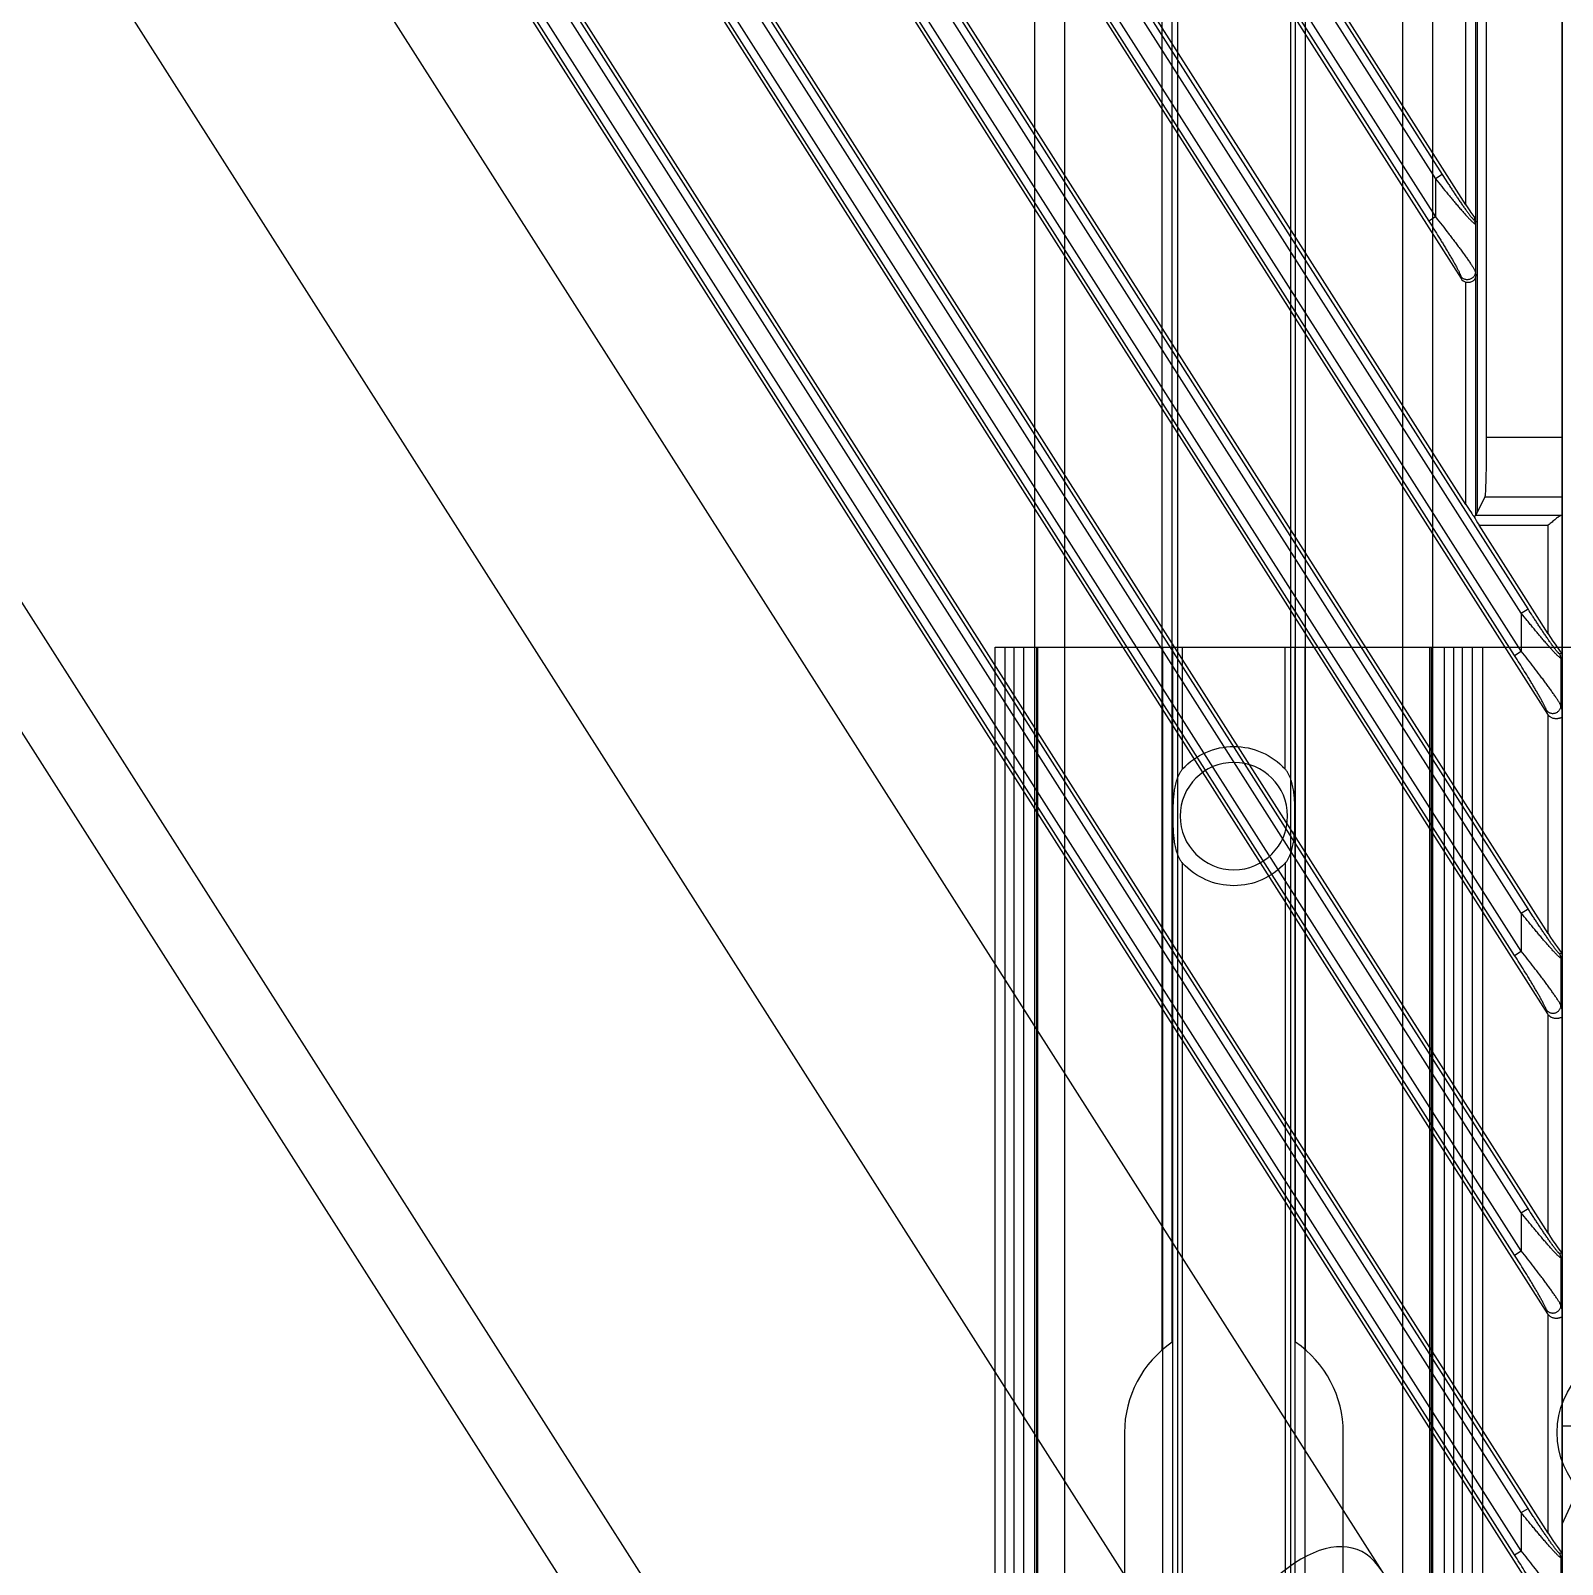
# Model space of a CAD drawing. Header units: millimetres. Extents: x 620 to 19791, y 2539 to 6969.
# Drawn here: x 16950 to 17027, y 3841.2 to 3918.4 of the extents above; entities that cross this region are included whole.
import ezdxf

# ---------------------------------------------------------------- set-up
doc = ezdxf.new("R2010")
doc.units = ezdxf.units.MM
doc.layers.add('02___PRT_ALL_AXES', color=7, linetype='Continuous')

# ---------------------------------------------------------------- blocks, each defined once
blk = doc.blocks.new('DTGFH')
at = {"color": 7, "linetype": 'Continuous'}
for p, q in [((9401.048, 4441.2), (9401.048, 4103.7)), ((9220.647, 4440.5), (9400.314, 4158.48)), ((9400.348, 4162.52), (9223.255, 4440.5)), ((9230.251, 4440.5), (9400.314, 4173.555)), ((9400.348, 4177.595), (9232.86, 4440.5)), ((9239.855, 4440.5), (9400.314, 4188.63)), ((9396.214, 4199.16), (9242.464, 4440.5)), ((9249.459, 4440.5), (9395.966, 4210.531)), ((9396.214, 4214.236), (9252.068, 4440.5)), ((9398.661, 4161.422), (9221.866, 4438.935)), ((9398.997, 4161.636), (9222.202, 4439.149)), ((9398.997, 4163.552), (9223.422, 4439.149)), ((9399.333, 4163.766), (9223.759, 4439.363)), ((9398.661, 4176.497), (9231.47, 4438.935)), ((9398.997, 4176.711), (9231.806, 4439.149)), ((9398.997, 4178.627), (9233.027, 4439.149)), ((9399.333, 4178.842), (9233.363, 4439.363)), ((9398.661, 4191.573), (9241.074, 4438.935)), ((9398.997, 4191.787), (9241.41, 4439.149)), ((9398.997, 4193.703), (9242.631, 4439.149)), ((9399.333, 4193.917), (9242.967, 4439.363)), ((9250.678, 4438.935), (9394.351, 4213.413)), ((9251.014, 4439.149), (9394.687, 4213.627)), ((9252.235, 4439.149), (9394.687, 4215.543)), ((9252.571, 4439.363), (9395.024, 4215.757)), ((9206.705, 4436.366), (9398.654, 4135.066)), ((9213.757, 4436.24), (9400.314, 4143.404)), ((9400.348, 4147.445), (9216.285, 4436.366)), ((9382.477, 4139.987), (9194.336, 4435.308)), ((9399.333, 4148.691), (9216.9, 4435.053)), ((9398.661, 4146.346), (9215.007, 4434.625)), ((9398.997, 4146.561), (9215.343, 4434.839)), ((9398.997, 4148.477), (9216.564, 4434.839)), ((9234.281, 4334.454), (9359.985, 4137.138)), ((9357.761, 4134.114), (9279.412, 4257.098)), ((9396.801, 4198.799), (9396.801, 4238.102)), ((9397.251, 4202.547), (9397.251, 4234.353)), ((9396.214, 4214.236), (9396.214, 4225.429)), ((9396.714, 4213.412), (9396.714, 4225.726)), ((9395.024, 4215.757), (9394.687, 4215.543)), ((9394.687, 4215.543), (9394.687, 4213.627)), ((9394.687, 4213.627), (9394.351, 4213.413)), ((9396.645, 4213.6), (9396.623, 4213.5)), ((9396.714, 4213.412), (9396.687, 4213.286)), ((9396.687, 4213.286), (9396.687, 4210.862)), ((9395.951, 4210.648), (9395.966, 4210.531)), ((9396.687, 4210.862), (9396.714, 4210.65)), ((9396.714, 4198.625), (9396.714, 4210.65)), ((9396.214, 4199.16), (9396.214, 4210.354)), ((9397.251, 4202.547), (9401.048, 4202.547)), ((9396.714, 4198.625), (9397.177, 4199.551)), ((9397.177, 4199.551), (9401.048, 4199.551)), ((9396.631, 4198.542), (9396.713, 4198.624)), ((9396.713, 4198.624), (9401.011, 4198.624)), ((9396.874, 4198.125), (9400.348, 4198.125)), ((9400.348, 4192.671), (9396.874, 4198.125)), ((9400.348, 4192.671), (9400.348, 4198.125)), ((9398.997, 4193.703), (9399.333, 4193.917)), ((9398.997, 4193.703), (9398.997, 4191.787)), ((9398.661, 4191.573), (9398.997, 4191.787)), ((9401.036, 4191.684), (9400.927, 4191.653)), ((9401.048, 4191.456), (9400.989, 4191.439)), ((9400.989, 4191.439), (9400.989, 4189.047)), ((9401.048, 4188.845), (9400.989, 4189.047)), ((9400.314, 4188.63), (9400.255, 4188.833)), ((9400.348, 4177.595), (9400.348, 4188.584)), ((9398.997, 4178.627), (9399.333, 4178.842)), ((9398.997, 4178.627), (9398.997, 4176.711)), ((9398.661, 4176.497), (9398.997, 4176.711)), ((9401.036, 4176.609), (9400.927, 4176.577)), ((9401.048, 4176.38), (9400.989, 4176.363)), ((9400.989, 4176.363), (9400.989, 4173.972)), ((9400.314, 4173.555), (9400.255, 4173.757)), ((9401.048, 4173.769), (9400.989, 4173.972)), ((9400.348, 4162.52), (9400.348, 4173.508)), ((9398.997, 4163.552), (9399.333, 4163.766)), ((9398.997, 4163.552), (9398.997, 4161.636)), ((9398.661, 4161.422), (9398.997, 4161.636)), ((9401.036, 4161.534), (9400.927, 4161.502)), ((9401.048, 4161.305), (9400.989, 4161.288)), ((9400.989, 4161.288), (9400.989, 4158.896)), ((9400.314, 4158.48), (9400.255, 4158.682)), ((9400.348, 4147.445), (9400.348, 4158.433)), ((9401.048, 4158.694), (9400.989, 4158.896)), ((9398.997, 4148.477), (9399.333, 4148.691)), ((9398.997, 4148.477), (9398.997, 4146.561)), ((9398.661, 4146.346), (9398.997, 4146.561)), ((9401.036, 4146.458), (9400.927, 4146.427)), ((9401.048, 4146.23), (9400.989, 4146.213)), ((9400.989, 4146.213), (9400.989, 4143.821))]:
    blk.add_line(p, q, dxfattribs=at)
for centre, radius, start, end in [((9396.291, 4213.284), 0.396, 0.20796, 32.97411), ((9400.588, 4191.438), 0.402, 0.12821, 32.37179), ((9400.588, 4176.362), 0.402, 0.12821, 32.37179), ((9400.588, 4161.287), 0.402, 0.12821, 32.37179), ((9400.588, 4146.212), 0.402, 0.12821, 32.37179)]:
    blk.add_arc(centre, radius, start, end, dxfattribs=at)
for centre, major_axis, ratio, start_param, end_param in [((9396.214, 4214.317), (-0.499, 0.789), 0.046753, -4.638574, -3.601913), ((9396.301, 4210.752), (-0.052, 0.405), 0.97951, -4.264838, -3.490965), ((9397.173, 4202.547), (0, 3), 0.026186, -3.089233, -1.570796), ((9396.214, 4199.242), (-0.499, 0.789), 0.046753, -4.638574, -3.652279), ((9396.925, 4198.125), (-0.321, 0.499), 0.073624, 0.537273, 1.523567), ((9396.214, 4198.626), (0.5, 0), 0.052408, -0.05236, -0.02618), ((9400.348, 4198.636), (0.7, 0), 0.052408, -0.329, 0), ((9400.348, 4192.785), (-0.698, 1.104), 0.046753, -4.638574, -3.259594), ((9400.647, 4188.855), (-0.117, 0.402), 0.954439, -4.415997, -4.276035), ((9400.348, 4177.709), (-0.698, 1.104), 0.046753, -4.638574, -3.259594), ((9400.647, 4173.78), (-0.117, 0.402), 0.954439, -4.415997, -4.276035), ((9400.348, 4162.634), (-0.698, 1.104), 0.046753, -4.638574, -3.259594), ((9400.647, 4158.704), (-0.117, 0.402), 0.954439, -4.415997, -4.276035), ((9384.974, 4131.722), (5.777, 14.89), 0.368013, -0.263981, 1.130867), ((9400.348, 4147.559), (-0.698, 1.104), 0.046753, -4.638574, -3.259594)]:
    blk.add_ellipse(centre, major_axis=major_axis, ratio=ratio, start_param=start_param, end_param=end_param, dxfattribs=at)
for points, knots in [([(9394.687, 4215.543), (9394.791, 4215.413), (9394.997, 4215.157), (9395.256, 4214.839), (9395.462, 4214.59), (9395.615, 4214.407), (9395.765, 4214.23), (9395.912, 4214.06), (9396.031, 4213.922), (9396.125, 4213.817), (9396.192, 4213.743), (9396.257, 4213.671), (9396.319, 4213.604), (9396.378, 4213.541), (9396.434, 4213.483), (9396.486, 4213.431), (9396.533, 4213.385), (9396.574, 4213.347), (9396.606, 4213.32), (9396.628, 4213.303), (9396.642, 4213.294), (9396.654, 4213.286), (9396.664, 4213.281), (9396.671, 4213.279), (9396.677, 4213.278), (9396.68, 4213.278), (9396.682, 4213.279), (9396.685, 4213.282), (9396.686, 4213.284), (9396.687, 4213.286)], [0, 0, 0, 0, 0.163599, 0.325517, 0.405208, 0.483611, 0.560291, 0.634699, 0.706102, 0.740385, 0.773533, 0.805367, 0.835691, 0.864271, 0.890851, 0.915138, 0.936821, 0.955575, 0.97109, 0.977548, 0.983108, 0.987753, 0.991491, 0.994362, 0.995508, 0.996494, 0.997369, 0.998198, 1, 1, 1, 1]), ([(9395.024, 4215.757), (9395.102, 4215.634), (9395.22, 4215.45), (9395.378, 4215.207), (9395.497, 4215.026), (9395.615, 4214.847), (9395.733, 4214.67), (9395.85, 4214.497), (9395.965, 4214.328), (9396.06, 4214.191), (9396.135, 4214.085), (9396.19, 4214.008), (9396.243, 4213.934), (9396.295, 4213.863), (9396.345, 4213.796), (9396.393, 4213.733), (9396.438, 4213.675), (9396.48, 4213.623), (9396.518, 4213.578), (9396.547, 4213.546), (9396.567, 4213.525), (9396.58, 4213.513), (9396.592, 4213.504), (9396.601, 4213.497), (9396.609, 4213.494), (9396.613, 4213.492), (9396.616, 4213.492), (9396.619, 4213.493), (9396.621, 4213.495), (9396.622, 4213.497), (9396.623, 4213.499), (9396.623, 4213.5)], [0, 0, 0, 0, 0.15694, 0.235083, 0.312792, 0.389889, 0.466133, 0.541222, 0.614757, 0.686184, 0.720877, 0.754726, 0.78758, 0.819246, 0.849499, 0.878053, 0.90457, 0.928641, 0.949798, 0.96753, 0.974953, 0.981338, 0.986644, 0.990849, 0.993984, 0.99519, 0.9962, 0.997085, 0.997946, 0.99889, 1, 1, 1, 1]), ([(9394.351, 4213.413), (9394.436, 4213.28), (9394.604, 4213.014), (9394.81, 4212.682), (9394.973, 4212.417), (9395.092, 4212.221), (9395.209, 4212.027), (9395.322, 4211.835), (9395.432, 4211.648), (9395.538, 4211.465), (9395.637, 4211.29), (9395.715, 4211.149), (9395.773, 4211.041), (9395.812, 4210.966), (9395.848, 4210.896), (9395.88, 4210.831), (9395.907, 4210.773), (9395.925, 4210.729), (9395.937, 4210.698), (9395.944, 4210.679), (9395.948, 4210.663), (9395.95, 4210.653), (9395.951, 4210.648)], [0, 0, 0, 0, 0.147854, 0.294636, 0.367264, 0.439153, 0.510088, 0.579799, 0.647935, 0.714028, 0.777425, 0.83718, 0.86528, 0.891898, 0.916748, 0.939475, 0.959663, 0.976821, 0.984101, 0.990427, 0.995741, 1, 1, 1, 1]), ([(9394.687, 4213.627), (9394.797, 4213.489), (9395.014, 4213.214), (9395.281, 4212.87), (9395.49, 4212.597), (9395.643, 4212.395), (9395.792, 4212.197), (9395.936, 4212.002), (9396.074, 4211.813), (9396.204, 4211.632), (9396.326, 4211.459), (9396.419, 4211.322), (9396.488, 4211.219), (9396.533, 4211.149), (9396.574, 4211.084), (9396.61, 4211.025), (9396.639, 4210.973), (9396.66, 4210.934), (9396.672, 4210.907), (9396.679, 4210.89), (9396.684, 4210.875), (9396.686, 4210.866), (9396.687, 4210.862)], [0, 0, 0, 0, 0.154445, 0.30727, 0.382534, 0.456692, 0.529432, 0.600377, 0.669045, 0.734822, 0.796897, 0.854183, 0.880595, 0.905226, 0.927827, 0.94811, 0.965769, 0.980485, 0.986646, 0.991965, 0.996419, 1, 1, 1, 1]), ([(9396.714, 4213.412), (9396.713, 4213.429), (9396.71, 4213.461), (9396.696, 4213.51), (9396.675, 4213.557), (9396.655, 4213.586), (9396.645, 4213.6)], [0, 0, 0, 0, 0.23991, 0.484403, 0.736695, 1, 1, 1, 1]), ([(9396.687, 4210.862), (9396.687, 4210.841), (9396.683, 4210.8), (9396.667, 4210.738), (9396.642, 4210.68), (9396.607, 4210.627), (9396.565, 4210.58), (9396.515, 4210.54), (9396.459, 4210.508), (9396.399, 4210.485), (9396.336, 4210.472), (9396.272, 4210.469), (9396.208, 4210.476), (9396.147, 4210.493), (9396.088, 4210.519), (9396.035, 4210.554), (9395.989, 4210.597), (9395.962, 4210.631), (9395.951, 4210.648)], [0, 0, 0, 0, 0.061771, 0.123674, 0.185724, 0.247974, 0.310429, 0.373081, 0.435901, 0.498841, 0.561846, 0.62485, 0.687789, 0.750605, 0.813254, 0.8757, 0.937956, 1, 1, 1, 1]), ([(9396.214, 4210.354), (9396.248, 4210.346), (9396.318, 4210.338), (9396.418, 4210.348), (9396.507, 4210.377), (9396.581, 4210.418), (9396.639, 4210.469), (9396.681, 4210.527), (9396.706, 4210.587), (9396.713, 4210.63), (9396.714, 4210.65)], [0, 0, 0, 0, 0.160899, 0.314742, 0.456494, 0.584742, 0.700638, 0.806545, 0.905309, 1, 1, 1, 1]), ([(9401.011, 4198.624), (9401.007, 4198.624), (9400.999, 4198.622), (9400.987, 4198.618), (9400.974, 4198.612), (9400.954, 4198.602), (9400.926, 4198.586), (9400.891, 4198.563), (9400.853, 4198.536), (9400.798, 4198.495), (9400.725, 4198.439), (9400.635, 4198.365), (9400.541, 4198.287), (9400.445, 4198.207), (9400.381, 4198.153), (9400.348, 4198.125)], [0, 0, 0, 0, 0.013463, 0.028958, 0.046471, 0.065932, 0.110248, 0.160922, 0.216933, 0.277361, 0.408429, 0.549248, 0.696374, 0.84732, 1, 1, 1, 1]), ([(9400.989, 4191.439), (9400.987, 4191.438), (9400.982, 4191.438), (9400.974, 4191.441), (9400.965, 4191.446), (9400.953, 4191.452), (9400.94, 4191.461), (9400.919, 4191.477), (9400.889, 4191.502), (9400.85, 4191.538), (9400.805, 4191.581), (9400.756, 4191.63), (9400.703, 4191.685), (9400.646, 4191.745), (9400.565, 4191.832), (9400.458, 4191.95), (9400.324, 4192.101), (9400.186, 4192.261), (9400.043, 4192.428), (9399.896, 4192.601), (9399.748, 4192.778), (9399.599, 4192.959), (9399.449, 4193.142), (9399.247, 4193.39), (9399.097, 4193.577), (9398.997, 4193.703)], [0, 0, 0, 0, 0.002036, 0.004765, 0.008306, 0.012701, 0.017956, 0.024063, 0.038745, 0.05652, 0.077106, 0.100208, 0.125538, 0.152825, 0.181822, 0.244102, 0.310933, 0.381227, 0.454167, 0.529124, 0.605619, 0.683271, 0.76177, 0.840872, 1, 1, 1, 1]), ([(9400.927, 4191.653), (9400.925, 4191.652), (9400.922, 4191.653), (9400.918, 4191.654), (9400.912, 4191.656), (9400.904, 4191.662), (9400.894, 4191.67), (9400.882, 4191.681), (9400.868, 4191.694), (9400.853, 4191.71), (9400.83, 4191.735), (9400.799, 4191.771), (9400.76, 4191.82), (9400.717, 4191.875), (9400.671, 4191.934), (9400.623, 4191.999), (9400.555, 4192.091), (9400.467, 4192.213), (9400.36, 4192.366), (9400.249, 4192.526), (9400.136, 4192.691), (9400.023, 4192.86), (9399.908, 4193.032), (9399.793, 4193.206), (9399.678, 4193.382), (9399.524, 4193.619), (9399.409, 4193.797), (9399.333, 4193.917)], [0, 0, 0, 0, 0.001988, 0.003277, 0.004801, 0.008605, 0.013451, 0.019328, 0.026206, 0.034036, 0.042764, 0.062675, 0.085465, 0.110691, 0.137955, 0.166932, 0.197336, 0.261568, 0.329268, 0.399486, 0.471568, 0.545042, 0.619552, 0.694837, 0.77068, 0.84692, 1, 1, 1, 1]), ([(9400.255, 4188.833), (9400.253, 4188.839), (9400.249, 4188.852), (9400.238, 4188.88), (9400.221, 4188.922), (9400.196, 4188.977), (9400.166, 4189.038), (9400.132, 4189.106), (9400.081, 4189.204), (9400.01, 4189.335), (9399.918, 4189.5), (9399.82, 4189.673), (9399.716, 4189.852), (9399.608, 4190.036), (9399.497, 4190.223), (9399.344, 4190.477), (9399.147, 4190.798), (9398.907, 4191.185), (9398.743, 4191.443), (9398.661, 4191.573)], [0, 0, 0, 0, 0.005901, 0.012735, 0.028952, 0.048163, 0.069902, 0.093761, 0.1194, 0.174923, 0.234768, 0.297789, 0.363198, 0.430435, 0.499095, 0.568871, 0.710853, 0.85493, 1, 1, 1, 1]), ([(9400.989, 4189.047), (9400.987, 4189.052), (9400.983, 4189.064), (9400.971, 4189.09), (9400.952, 4189.127), (9400.924, 4189.177), (9400.89, 4189.233), (9400.852, 4189.295), (9400.792, 4189.388), (9400.708, 4189.514), (9400.597, 4189.674), (9400.476, 4189.844), (9400.348, 4190.023), (9400.212, 4190.208), (9400.071, 4190.397), (9399.876, 4190.657), (9399.624, 4190.987), (9399.314, 4191.387), (9399.103, 4191.653), (9398.997, 4191.787)], [0, 0, 0, 0, 0.00509, 0.010986, 0.025069, 0.041978, 0.061422, 0.083117, 0.106791, 0.15915, 0.216898, 0.278823, 0.34401, 0.411766, 0.481566, 0.552988, 0.699417, 0.848964, 1, 1, 1, 1]), ([(9401.048, 4191.686), (9401.048, 4191.685), (9401.048, 4191.684), (9401.048, 4191.682), (9401.047, 4191.68), (9401.045, 4191.68), (9401.043, 4191.68), (9401.041, 4191.681), (9401.038, 4191.682), (9401.036, 4191.684), (9401.036, 4191.684)], [0, 0, 0, 0, 0.134296, 0.239838, 0.325336, 0.408088, 0.50825, 0.637794, 0.80127, 1, 1, 1, 1]), ([(9400.255, 4188.833), (9400.266, 4188.816), (9400.292, 4188.784), (9400.338, 4188.743), (9400.39, 4188.709), (9400.448, 4188.684), (9400.509, 4188.668), (9400.572, 4188.662), (9400.636, 4188.666), (9400.698, 4188.679), (9400.758, 4188.701), (9400.813, 4188.733), (9400.863, 4188.772), (9400.906, 4188.818), (9400.941, 4188.87), (9400.968, 4188.926), (9400.984, 4188.986), (9400.989, 4189.027), (9400.989, 4189.047)], [0, 0, 0, 0, 0.061114, 0.122614, 0.184534, 0.246921, 0.309743, 0.372937, 0.436398, 0.5, 0.563602, 0.627063, 0.690257, 0.753079, 0.815466, 0.877386, 0.938886, 1, 1, 1, 1]), ([(9400.348, 4188.584), (9400.364, 4188.565), (9400.398, 4188.531), (9400.456, 4188.488), (9400.519, 4188.455), (9400.584, 4188.431), (9400.649, 4188.416), (9400.713, 4188.409), (9400.772, 4188.408), (9400.827, 4188.412), (9400.869, 4188.419), (9400.901, 4188.426), (9400.928, 4188.433), (9400.953, 4188.44), (9400.976, 4188.447), (9400.991, 4188.452), (9401.004, 4188.455), (9401.016, 4188.457), (9401.026, 4188.457), (9401.035, 4188.454), (9401.041, 4188.448), (9401.046, 4188.439), (9401.048, 4188.427), (9401.048, 4188.419), (9401.048, 4188.414)], [0, 0, 0, 0, 0.092092, 0.18383, 0.274482, 0.363041, 0.448376, 0.529457, 0.605459, 0.675766, 0.739913, 0.769539, 0.797439, 0.847676, 0.869774, 0.889641, 0.907107, 0.922074, 0.934647, 0.945489, 0.956057, 0.968087, 0.982675, 1, 1, 1, 1]), ([(9400.989, 4176.363), (9400.987, 4176.363), (9400.982, 4176.363), (9400.974, 4176.366), (9400.965, 4176.37), (9400.953, 4176.377), (9400.94, 4176.386), (9400.919, 4176.402), (9400.889, 4176.427), (9400.85, 4176.463), (9400.805, 4176.506), (9400.756, 4176.555), (9400.703, 4176.61), (9400.646, 4176.669), (9400.565, 4176.757), (9400.458, 4176.875), (9400.324, 4177.026), (9400.186, 4177.185), (9400.043, 4177.353), (9399.896, 4177.525), (9399.748, 4177.703), (9399.599, 4177.883), (9399.449, 4178.067), (9399.247, 4178.315), (9399.097, 4178.502), (9398.997, 4178.627)], [0, 0, 0, 0, 0.002036, 0.004765, 0.008306, 0.012701, 0.017956, 0.024063, 0.038745, 0.05652, 0.077106, 0.100208, 0.125538, 0.152825, 0.181822, 0.244102, 0.310933, 0.381227, 0.454167, 0.529124, 0.605619, 0.683271, 0.76177, 0.840872, 1, 1, 1, 1]), ([(9400.927, 4176.577), (9400.925, 4176.577), (9400.922, 4176.577), (9400.918, 4176.579), (9400.912, 4176.581), (9400.904, 4176.586), (9400.894, 4176.595), (9400.882, 4176.606), (9400.868, 4176.619), (9400.853, 4176.635), (9400.83, 4176.66), (9400.799, 4176.696), (9400.76, 4176.744), (9400.717, 4176.799), (9400.671, 4176.859), (9400.623, 4176.923), (9400.555, 4177.015), (9400.467, 4177.137), (9400.36, 4177.29), (9400.249, 4177.45), (9400.136, 4177.615), (9400.023, 4177.784), (9399.908, 4177.956), (9399.793, 4178.13), (9399.678, 4178.306), (9399.524, 4178.543), (9399.409, 4178.722), (9399.333, 4178.842)], [0, 0, 0, 0, 0.001988, 0.003277, 0.004801, 0.008605, 0.013451, 0.019328, 0.026206, 0.034036, 0.042764, 0.062675, 0.085465, 0.110691, 0.137955, 0.166932, 0.197336, 0.261568, 0.329268, 0.399486, 0.471568, 0.545042, 0.619552, 0.694837, 0.77068, 0.84692, 1, 1, 1, 1]), ([(9400.989, 4173.972), (9400.987, 4173.977), (9400.983, 4173.989), (9400.971, 4174.014), (9400.952, 4174.051), (9400.924, 4174.101), (9400.89, 4174.157), (9400.852, 4174.22), (9400.792, 4174.313), (9400.708, 4174.438), (9400.597, 4174.598), (9400.476, 4174.769), (9400.348, 4174.947), (9400.212, 4175.132), (9400.071, 4175.322), (9399.876, 4175.582), (9399.624, 4175.912), (9399.314, 4176.311), (9399.103, 4176.578), (9398.997, 4176.711)], [0, 0, 0, 0, 0.00509, 0.010986, 0.025069, 0.041978, 0.061422, 0.083117, 0.106791, 0.15915, 0.216898, 0.278823, 0.34401, 0.411766, 0.481566, 0.552988, 0.699417, 0.848964, 1, 1, 1, 1]), ([(9400.255, 4173.757), (9400.253, 4173.763), (9400.249, 4173.776), (9400.238, 4173.805), (9400.221, 4173.846), (9400.196, 4173.901), (9400.166, 4173.963), (9400.132, 4174.03), (9400.081, 4174.129), (9400.01, 4174.26), (9399.918, 4174.425), (9399.82, 4174.598), (9399.716, 4174.777), (9399.608, 4174.96), (9399.497, 4175.147), (9399.344, 4175.401), (9399.147, 4175.722), (9398.907, 4176.109), (9398.743, 4176.368), (9398.661, 4176.497)], [0, 0, 0, 0, 0.005901, 0.012735, 0.028952, 0.048163, 0.069902, 0.093761, 0.1194, 0.174923, 0.234768, 0.297789, 0.363198, 0.430435, 0.499095, 0.568871, 0.710853, 0.85493, 1, 1, 1, 1]), ([(9401.048, 4176.611), (9401.048, 4176.61), (9401.048, 4176.608), (9401.048, 4176.606), (9401.047, 4176.605), (9401.045, 4176.604), (9401.043, 4176.605), (9401.041, 4176.606), (9401.038, 4176.607), (9401.036, 4176.608), (9401.036, 4176.609)], [0, 0, 0, 0, 0.134296, 0.239838, 0.325336, 0.408088, 0.50825, 0.637794, 0.80127, 1, 1, 1, 1]), ([(9400.255, 4173.757), (9400.266, 4173.741), (9400.292, 4173.709), (9400.338, 4173.667), (9400.39, 4173.634), (9400.448, 4173.609), (9400.509, 4173.593), (9400.572, 4173.587), (9400.636, 4173.59), (9400.698, 4173.604), (9400.758, 4173.626), (9400.813, 4173.657), (9400.863, 4173.696), (9400.906, 4173.742), (9400.941, 4173.794), (9400.968, 4173.851), (9400.984, 4173.91), (9400.989, 4173.951), (9400.989, 4173.972)], [0, 0, 0, 0, 0.061114, 0.122614, 0.184534, 0.246921, 0.309743, 0.372937, 0.436398, 0.5, 0.563602, 0.627063, 0.690257, 0.753079, 0.815466, 0.877386, 0.938886, 1, 1, 1, 1]), ([(9400.348, 4173.508), (9400.364, 4173.49), (9400.398, 4173.456), (9400.456, 4173.413), (9400.519, 4173.38), (9400.584, 4173.356), (9400.649, 4173.341), (9400.713, 4173.333), (9400.772, 4173.332), (9400.827, 4173.337), (9400.869, 4173.344), (9400.901, 4173.35), (9400.928, 4173.357), (9400.953, 4173.365), (9400.976, 4173.372), (9400.991, 4173.376), (9401.004, 4173.379), (9401.016, 4173.381), (9401.026, 4173.381), (9401.035, 4173.378), (9401.041, 4173.372), (9401.046, 4173.363), (9401.048, 4173.352), (9401.048, 4173.344), (9401.048, 4173.339)], [0, 0, 0, 0, 0.092092, 0.18383, 0.274482, 0.363041, 0.448376, 0.529457, 0.605459, 0.675766, 0.739913, 0.769539, 0.797439, 0.847676, 0.869774, 0.889641, 0.907107, 0.922074, 0.934647, 0.945489, 0.956057, 0.968087, 0.982675, 1, 1, 1, 1]), ([(9400.927, 4161.502), (9400.925, 4161.501), (9400.922, 4161.502), (9400.918, 4161.503), (9400.912, 4161.506), (9400.904, 4161.511), (9400.894, 4161.519), (9400.882, 4161.53), (9400.868, 4161.543), (9400.853, 4161.559), (9400.83, 4161.584), (9400.799, 4161.62), (9400.76, 4161.669), (9400.717, 4161.724), (9400.671, 4161.784), (9400.623, 4161.848), (9400.555, 4161.94), (9400.467, 4162.062), (9400.36, 4162.215), (9400.249, 4162.375), (9400.136, 4162.54), (9400.023, 4162.709), (9399.908, 4162.881), (9399.793, 4163.055), (9399.678, 4163.231), (9399.524, 4163.468), (9399.409, 4163.647), (9399.333, 4163.766)], [0, 0, 0, 0, 0.001988, 0.003277, 0.004801, 0.008605, 0.013451, 0.019328, 0.026206, 0.034036, 0.042764, 0.062675, 0.085465, 0.110691, 0.137955, 0.166932, 0.197336, 0.261568, 0.329268, 0.399486, 0.471568, 0.545042, 0.619552, 0.694837, 0.77068, 0.84692, 1, 1, 1, 1]), ([(9400.989, 4161.288), (9400.987, 4161.287), (9400.982, 4161.288), (9400.974, 4161.29), (9400.965, 4161.295), (9400.953, 4161.302), (9400.94, 4161.311), (9400.919, 4161.326), (9400.889, 4161.351), (9400.85, 4161.387), (9400.805, 4161.43), (9400.756, 4161.48), (9400.703, 4161.534), (9400.646, 4161.594), (9400.565, 4161.682), (9400.458, 4161.8), (9400.324, 4161.95), (9400.186, 4162.11), (9400.043, 4162.277), (9399.896, 4162.45), (9399.748, 4162.627), (9399.599, 4162.808), (9399.449, 4162.991), (9399.247, 4163.239), (9399.097, 4163.427), (9398.997, 4163.552)], [0, 0, 0, 0, 0.002036, 0.004765, 0.008306, 0.012701, 0.017956, 0.024063, 0.038745, 0.05652, 0.077106, 0.100208, 0.125538, 0.152825, 0.181822, 0.244102, 0.310933, 0.381227, 0.454167, 0.529124, 0.605619, 0.683271, 0.76177, 0.840872, 1, 1, 1, 1]), ([(9400.255, 4158.682), (9400.253, 4158.688), (9400.249, 4158.701), (9400.238, 4158.73), (9400.221, 4158.771), (9400.196, 4158.826), (9400.166, 4158.888), (9400.132, 4158.955), (9400.081, 4159.053), (9400.01, 4159.185), (9399.918, 4159.349), (9399.82, 4159.522), (9399.716, 4159.701), (9399.608, 4159.885), (9399.497, 4160.072), (9399.344, 4160.326), (9399.147, 4160.647), (9398.907, 4161.034), (9398.743, 4161.292), (9398.661, 4161.422)], [0, 0, 0, 0, 0.005901, 0.012735, 0.028952, 0.048163, 0.069902, 0.093761, 0.1194, 0.174923, 0.234768, 0.297789, 0.363198, 0.430435, 0.499095, 0.568871, 0.710853, 0.85493, 1, 1, 1, 1]), ([(9400.989, 4158.896), (9400.987, 4158.902), (9400.983, 4158.913), (9400.971, 4158.939), (9400.952, 4158.976), (9400.924, 4159.026), (9400.89, 4159.082), (9400.852, 4159.144), (9400.792, 4159.237), (9400.708, 4159.363), (9400.597, 4159.523), (9400.476, 4159.693), (9400.348, 4159.872), (9400.212, 4160.057), (9400.071, 4160.247), (9399.876, 4160.507), (9399.624, 4160.837), (9399.314, 4161.236), (9399.103, 4161.502), (9398.997, 4161.636)], [0, 0, 0, 0, 0.00509, 0.010986, 0.025069, 0.041978, 0.061422, 0.083117, 0.106791, 0.15915, 0.216898, 0.278823, 0.34401, 0.411766, 0.481566, 0.552988, 0.699417, 0.848964, 1, 1, 1, 1]), ([(9401.048, 4161.535), (9401.048, 4161.534), (9401.048, 4161.533), (9401.048, 4161.531), (9401.047, 4161.53), (9401.045, 4161.529), (9401.043, 4161.529), (9401.041, 4161.53), (9401.038, 4161.532), (9401.036, 4161.533), (9401.036, 4161.534)], [0, 0, 0, 0, 0.134296, 0.239838, 0.325336, 0.408088, 0.50825, 0.637794, 0.80127, 1, 1, 1, 1]), ([(9400.255, 4158.682), (9400.266, 4158.665), (9400.292, 4158.633), (9400.338, 4158.592), (9400.39, 4158.558), (9400.448, 4158.533), (9400.509, 4158.518), (9400.572, 4158.511), (9400.636, 4158.515), (9400.698, 4158.528), (9400.758, 4158.551), (9400.813, 4158.582), (9400.863, 4158.621), (9400.906, 4158.667), (9400.941, 4158.719), (9400.968, 4158.775), (9400.984, 4158.835), (9400.989, 4158.876), (9400.989, 4158.896)], [0, 0, 0, 0, 0.061114, 0.122614, 0.184534, 0.246921, 0.309743, 0.372937, 0.436398, 0.5, 0.563602, 0.627063, 0.690257, 0.753079, 0.815466, 0.877386, 0.938886, 1, 1, 1, 1]), ([(9400.348, 4158.433), (9400.364, 4158.414), (9400.398, 4158.38), (9400.456, 4158.338), (9400.519, 4158.304), (9400.584, 4158.28), (9400.649, 4158.265), (9400.713, 4158.258), (9400.772, 4158.257), (9400.827, 4158.261), (9400.869, 4158.268), (9400.901, 4158.275), (9400.928, 4158.282), (9400.953, 4158.289), (9400.976, 4158.296), (9400.991, 4158.301), (9401.004, 4158.304), (9401.016, 4158.306), (9401.026, 4158.306), (9401.035, 4158.303), (9401.041, 4158.297), (9401.046, 4158.288), (9401.048, 4158.277), (9401.048, 4158.268), (9401.048, 4158.264)], [0, 0, 0, 0, 0.092092, 0.18383, 0.274482, 0.363041, 0.448376, 0.529457, 0.605459, 0.675766, 0.739913, 0.769539, 0.797439, 0.847676, 0.869774, 0.889641, 0.907107, 0.922074, 0.934647, 0.945489, 0.956057, 0.968087, 0.982675, 1, 1, 1, 1]), ([(9400.989, 4146.213), (9400.987, 4146.212), (9400.982, 4146.212), (9400.974, 4146.215), (9400.965, 4146.219), (9400.953, 4146.226), (9400.94, 4146.235), (9400.919, 4146.251), (9400.889, 4146.276), (9400.85, 4146.312), (9400.805, 4146.355), (9400.756, 4146.404), (9400.703, 4146.459), (9400.646, 4146.519), (9400.565, 4146.606), (9400.458, 4146.724), (9400.324, 4146.875), (9400.186, 4147.035), (9400.043, 4147.202), (9399.896, 4147.375), (9399.748, 4147.552), (9399.599, 4147.733), (9399.449, 4147.916), (9399.247, 4148.164), (9399.097, 4148.351), (9398.997, 4148.477)], [0, 0, 0, 0, 0.002036, 0.004765, 0.008306, 0.012701, 0.017956, 0.024063, 0.038745, 0.05652, 0.077106, 0.100208, 0.125538, 0.152825, 0.181822, 0.244102, 0.310933, 0.381227, 0.454167, 0.529124, 0.605619, 0.683271, 0.76177, 0.840872, 1, 1, 1, 1]), ([(9400.927, 4146.427), (9400.925, 4146.426), (9400.922, 4146.426), (9400.918, 4146.428), (9400.912, 4146.43), (9400.904, 4146.435), (9400.894, 4146.444), (9400.882, 4146.455), (9400.868, 4146.468), (9400.853, 4146.484), (9400.83, 4146.509), (9400.799, 4146.545), (9400.76, 4146.594), (9400.717, 4146.648), (9400.671, 4146.708), (9400.623, 4146.773), (9400.555, 4146.865), (9400.467, 4146.987), (9400.36, 4147.14), (9400.249, 4147.3), (9400.136, 4147.465), (9400.023, 4147.633), (9399.908, 4147.805), (9399.793, 4147.98), (9399.678, 4148.156), (9399.524, 4148.393), (9399.409, 4148.571), (9399.333, 4148.691)], [0, 0, 0, 0, 0.001988, 0.003277, 0.004801, 0.008605, 0.013451, 0.019328, 0.026206, 0.034036, 0.042764, 0.062675, 0.085465, 0.110691, 0.137955, 0.166932, 0.197336, 0.261568, 0.329268, 0.399486, 0.471568, 0.545042, 0.619552, 0.694837, 0.77068, 0.84692, 1, 1, 1, 1]), ([(9400.255, 4143.607), (9400.253, 4143.613), (9400.249, 4143.626), (9400.238, 4143.654), (9400.221, 4143.696), (9400.196, 4143.75), (9400.166, 4143.812), (9400.132, 4143.879), (9400.081, 4143.978), (9400.01, 4144.109), (9399.918, 4144.274), (9399.82, 4144.447), (9399.716, 4144.626), (9399.608, 4144.81), (9399.497, 4144.996), (9399.344, 4145.25), (9399.147, 4145.571), (9398.907, 4145.959), (9398.743, 4146.217), (9398.661, 4146.346)], [0, 0, 0, 0, 0.005901, 0.012735, 0.028952, 0.048163, 0.069902, 0.093761, 0.1194, 0.174923, 0.234768, 0.297789, 0.363198, 0.430435, 0.499095, 0.568871, 0.710853, 0.85493, 1, 1, 1, 1]), ([(9400.989, 4143.821), (9400.987, 4143.826), (9400.983, 4143.838), (9400.971, 4143.864), (9400.952, 4143.901), (9400.924, 4143.95), (9400.89, 4144.007), (9400.852, 4144.069), (9400.792, 4144.162), (9400.708, 4144.288), (9400.597, 4144.448), (9400.476, 4144.618), (9400.348, 4144.797), (9400.212, 4144.982), (9400.071, 4145.171), (9399.876, 4145.431), (9399.624, 4145.761), (9399.314, 4146.16), (9399.103, 4146.427), (9398.997, 4146.561)], [0, 0, 0, 0, 0.00509, 0.010986, 0.025069, 0.041978, 0.061422, 0.083117, 0.106791, 0.15915, 0.216898, 0.278823, 0.34401, 0.411766, 0.481566, 0.552988, 0.699417, 0.848964, 1, 1, 1, 1]), ([(9401.048, 4146.46), (9401.048, 4146.459), (9401.048, 4146.458), (9401.048, 4146.456), (9401.047, 4146.454), (9401.045, 4146.454), (9401.043, 4146.454), (9401.041, 4146.455), (9401.038, 4146.456), (9401.036, 4146.458), (9401.036, 4146.458)], [0, 0, 0, 0, 0.134296, 0.239838, 0.325336, 0.408088, 0.50825, 0.637794, 0.80127, 1, 1, 1, 1])]:
    blk.add_open_spline(points, degree=3, knots=knots, dxfattribs=at)
blk = doc.blocks.new('*U116')
blk.add_blockref('DTGFH', (-9101.048, -4276.2))
blk = doc.blocks.new('*U117')
at = {"color": 0, "linetype": 'ByBlock', "lineweight": -2, "transparency": 16777216}
blk.add_blockref('*U116', (2400, 0), dxfattribs=at)
blk = doc.blocks.new('tugj')
at = {"color": 7, "linetype": 'Continuous', "lineweight": 25}
for q in [(12305.543, 5107.475), (12306.268, 4868.257)]:
    blk.add_line((12305.543, 4868.256), q, dxfattribs=at)
at = {"color": 7, "linetype": 'Continuous', "lineweight": 25, "flags": 128}
blk.add_lwpolyline([(12305.542, 4863.305), (12305.954, 4864.19), (12306.366, 4865.075)], dxfattribs=at)
at = {"color": 7, "linetype": 'Continuous', "lineweight": 25}
for points, knots in [([(12305.543, 4863.305), (12305.543, 4863.443), (12305.543, 4863.728), (12305.543, 4864.908), (12305.543, 4866.486), (12305.543, 4867.679), (12305.543, 4868.256)], [0, 0, 0, 0, 0.241823, 0.5, 0.758177, 1, 1, 1, 1]), ([(12305.543, 4860.174), (12305.543, 4860.432), (12305.543, 4860.951), (12305.543, 4861.805), (12305.543, 4862.591), (12305.543, 4863.115), (12305.543, 4863.305)], [0, 0, 0, 0, 0.247913, 0.497848, 0.818192, 1, 1, 1, 1])]:
    blk.add_open_spline(points, degree=3, knots=knots, dxfattribs=at)
blk = doc.blocks.new('*U204')
blk.add_blockref('tugj', (-12530.543, -4991.113))
blk = doc.blocks.new('*U205')
at = {"color": 0, "linetype": 'ByBlock', "lineweight": -2, "transparency": 16777216}
blk.add_blockref('*U204', (0, 0), dxfattribs=at)
blk = doc.blocks.new('ryfhgjmb')
at = {"color": 30, "linetype": 'Continuous', "true_color": 0xf26722}
for p, q in [((6005.128, 3342.431), (7001.628, 3342.431)), ((6005.128, 3340.931), (7001.628, 3340.931)), ((6053.928, 3337.931), (6043.928, 3337.931)), ((6058.086, 3336.031), (6969.27, 3336.031)), ((6058.471, 3335.531), (6968.885, 3335.531)), ((6058.471, 3329.331), (6968.885, 3329.331)), ((6058.086, 3328.831), (6969.27, 3328.831)), ((6043.928, 3326.931), (6053.928, 3326.931)), ((6005.128, 3323.931), (7001.628, 3323.931)), ((6005.128, 3322.431), (7001.628, 3322.431))]:
    blk.add_line(p, q, dxfattribs=at)
for start, end in [(34.30765, 90), (270, 325.69235)]:
    blk.add_arc((6053.928, 3332.431), 5.5, start, end, dxfattribs=at)
at = {"layer": '02___PRT_ALL_AXES', "color": 30, "linetype": 'Continuous', "true_color": 0xf26722}
for p, q in [((6968.718, 3335.271), (6027.638, 3335.271)), ((6968.718, 3329.592), (6027.638, 3329.592))]:
    blk.add_line(p, q, dxfattribs=at)
blk = doc.blocks.new('ERTFHGJ')
at = {"color": 40, "linetype": 'Continuous', "true_color": 0xf8d731}
for p, q in [((8878.457, 3617.77), (8878.457, 3696.77)), ((8925.457, 3696.77), (8878.457, 3696.77)), ((8879.457, 3617.77), (8879.457, 3696.77)), ((8900.957, 3696.77), (8900.957, 3617.77)), ((8901.457, 3617.77), (8901.457, 3696.77)), ((8901.957, 3617.77), (8901.957, 3696.77)), ((8902.402, 3617.77), (8902.402, 3696.77)), ((8902.874, 3617.77), (8902.874, 3696.77)), ((8903.457, 3617.77), (8903.457, 3696.77)), ((8903.537, 3696.77), (8903.537, 3617.77)), ((8903.598, 3617.77), (8903.598, 3696.77)), ((8909.882, 3696.77), (8909.882, 3617.77)), ((8910.382, 3617.77), (8910.382, 3696.77)), ((8910.882, 3690.641), (8910.882, 3696.77)), ((8916.032, 3690.641), (8916.032, 3696.77)), ((8916.532, 3617.77), (8916.532, 3696.77)), ((8917.032, 3617.77), (8917.032, 3696.77)), ((8923.315, 3617.77), (8923.315, 3696.77)), ((8923.377, 3696.77), (8923.377, 3617.77)), ((8923.457, 3617.77), (8923.457, 3696.77)), ((8924.039, 3696.77), (8924.039, 3617.77)), ((8924.511, 3696.77), (8924.511, 3617.77)), ((8924.957, 3617.77), (8924.957, 3696.77)), ((8925.457, 3617.77), (8925.457, 3696.77)), ((8910.882, 3685.9), (8910.882, 3628.641)), ((8916.032, 3628.641), (8916.032, 3685.9)), ((8892.957, 3661.52), (8887.957, 3661.52)), ((8887.957, 3653.02), (8892.957, 3653.02)), ((8910.882, 3617.77), (8910.882, 3623.9)), ((8916.032, 3617.77), (8916.032, 3623.9)), ((8925.457, 3617.77), (8878.457, 3617.77))]:
    blk.add_line(p, q, dxfattribs=at)
for centre in [(8913.457, 3688.27), (8913.457, 3626.27)]:
    blk.add_circle(centre, 2.7, dxfattribs=at)
for centre, radius, start, end in [((8913.457, 3688.27), 3.5, 42.63239, 137.36761), ((8913.457, 3688.27), 3.5, 222.63239, 317.36761), ((8887.957, 3657.27), 4.25, 90, 270), ((8892.957, 3657.27), 4.25, 270, 90), ((8913.457, 3626.27), 3.5, 42.63239, 137.36761), ((8913.457, 3626.27), 3.5, 222.63239, 317.36761)]:
    blk.add_arc(centre, radius, start, end, dxfattribs=at)
for points, knots in [([(8910.387, 3688.27), (8910.387, 3688.375), (8910.388, 3688.583), (8910.395, 3688.895), (8910.413, 3689.203), (8910.446, 3689.508), (8910.5, 3689.808), (8910.568, 3690.054), (8910.639, 3690.245), (8910.704, 3690.385), (8910.783, 3690.519), (8910.846, 3690.602), (8910.882, 3690.641)], [0, 0, 0, 0, 0.127092, 0.253318, 0.378322, 0.502266, 0.625619, 0.749056, 0.811111, 0.873552, 0.936512, 1, 1, 1, 1]), ([(8916.032, 3690.641), (8916.067, 3690.602), (8916.131, 3690.519), (8916.209, 3690.385), (8916.274, 3690.245), (8916.346, 3690.054), (8916.413, 3689.808), (8916.467, 3689.508), (8916.5, 3689.203), (8916.518, 3688.895), (8916.526, 3688.583), (8916.527, 3688.375), (8916.527, 3688.27)], [0, 0, 0, 0, 0.063487, 0.126447, 0.188887, 0.250942, 0.37438, 0.497732, 0.621676, 0.746681, 0.872907, 1, 1, 1, 1]), ([(8910.882, 3685.9), (8910.846, 3685.938), (8910.783, 3686.021), (8910.704, 3686.156), (8910.639, 3686.296), (8910.567, 3686.487), (8910.5, 3686.733), (8910.446, 3687.033), (8910.413, 3687.338), (8910.395, 3687.646), (8910.388, 3687.957), (8910.387, 3688.166), (8910.387, 3688.27)], [0, 0, 0, 0, 0.063495, 0.126469, 0.188905, 0.250963, 0.374396, 0.497744, 0.621683, 0.746682, 0.87291, 1, 1, 1, 1]), ([(8916.527, 3688.27), (8916.527, 3688.166), (8916.526, 3687.957), (8916.518, 3687.646), (8916.5, 3687.338), (8916.467, 3687.033), (8916.413, 3686.733), (8916.346, 3686.487), (8916.274, 3686.296), (8916.209, 3686.156), (8916.131, 3686.021), (8916.067, 3685.938), (8916.032, 3685.9)], [0, 0, 0, 0, 0.127092, 0.253319, 0.378323, 0.502267, 0.62562, 0.749057, 0.811112, 0.873553, 0.936512, 1, 1, 1, 1]), ([(8910.387, 3626.27), (8910.387, 3626.375), (8910.388, 3626.583), (8910.395, 3626.895), (8910.413, 3627.203), (8910.446, 3627.508), (8910.5, 3627.808), (8910.568, 3628.054), (8910.639, 3628.245), (8910.704, 3628.385), (8910.783, 3628.519), (8910.846, 3628.602), (8910.882, 3628.641)], [0, 0, 0, 0, 0.127092, 0.253318, 0.378322, 0.502266, 0.625619, 0.749056, 0.811111, 0.873552, 0.936512, 1, 1, 1, 1]), ([(8916.032, 3628.641), (8916.067, 3628.602), (8916.131, 3628.519), (8916.209, 3628.385), (8916.274, 3628.245), (8916.346, 3628.054), (8916.413, 3627.808), (8916.467, 3627.508), (8916.5, 3627.203), (8916.518, 3626.895), (8916.526, 3626.583), (8916.527, 3626.375), (8916.527, 3626.27)], [0, 0, 0, 0, 0.063487, 0.126447, 0.188887, 0.250942, 0.37438, 0.497732, 0.621676, 0.746681, 0.872907, 1, 1, 1, 1]), ([(8910.882, 3623.9), (8910.846, 3623.938), (8910.783, 3624.021), (8910.704, 3624.156), (8910.639, 3624.296), (8910.567, 3624.487), (8910.5, 3624.733), (8910.446, 3625.033), (8910.413, 3625.338), (8910.395, 3625.646), (8910.388, 3625.957), (8910.387, 3626.166), (8910.387, 3626.27)], [0, 0, 0, 0, 0.063495, 0.126469, 0.188905, 0.250963, 0.374396, 0.497744, 0.621683, 0.746682, 0.87291, 1, 1, 1, 1]), ([(8916.527, 3626.27), (8916.527, 3626.166), (8916.526, 3625.957), (8916.518, 3625.646), (8916.5, 3625.338), (8916.467, 3625.033), (8916.413, 3624.733), (8916.346, 3624.487), (8916.274, 3624.296), (8916.209, 3624.156), (8916.131, 3624.021), (8916.067, 3623.938), (8916.032, 3623.9)], [0, 0, 0, 0, 0.127092, 0.253319, 0.378323, 0.502267, 0.62562, 0.749057, 0.811112, 0.873553, 0.936512, 1, 1, 1, 1])]:
    blk.add_open_spline(points, degree=3, knots=knots, dxfattribs=at)
blk = doc.blocks.new('ryfh')
at = {"rotation": 90}
blk.add_blockref('ryfhgjmb', (11616.058, -2205.714), dxfattribs=at)
at = {"xscale": -1}
blk.add_blockref('ERTFHGJ', (17197.083, 190.944), dxfattribs=at)

msp = doc.modelspace()

# ---------------------------------------------------------------- block references
for name, p in [('*U117', (14326.96016, 3971.56341)), ('*U205', (17251.96016, 3971.06063)), ('ryfh', (8726.83352, -0.35097))]:
    msp.add_blockref(name, p)

doc.saveas('drawing.dxf')
